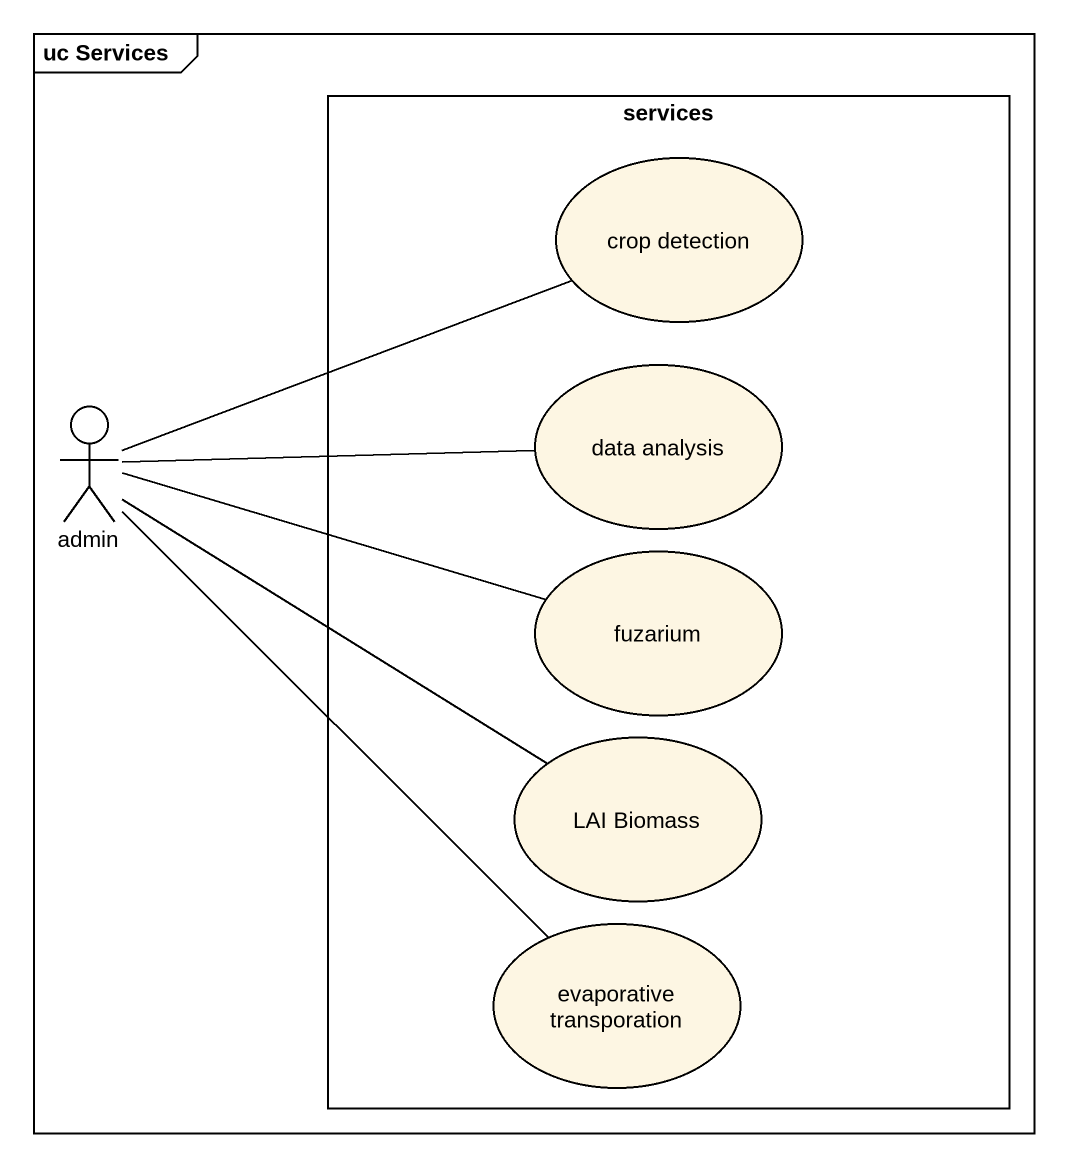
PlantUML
@startuml
mainframe uc Services
rectangle services {
  usecase "crop detection" as crop_detection
  usecase "data analysis" as data_analysis
  usecase fuzarium
  usecase "LAI Biomass" as LAI_Biomass
  usecase "evaporative transporation" as evaporative_transporation
}
actor admin
admin -right- crop_detection
admin -right- data_analysis
admin -right- fuzarium
admin -right- LAI_Biomass
admin -- evaporative_transporation
@enduml
